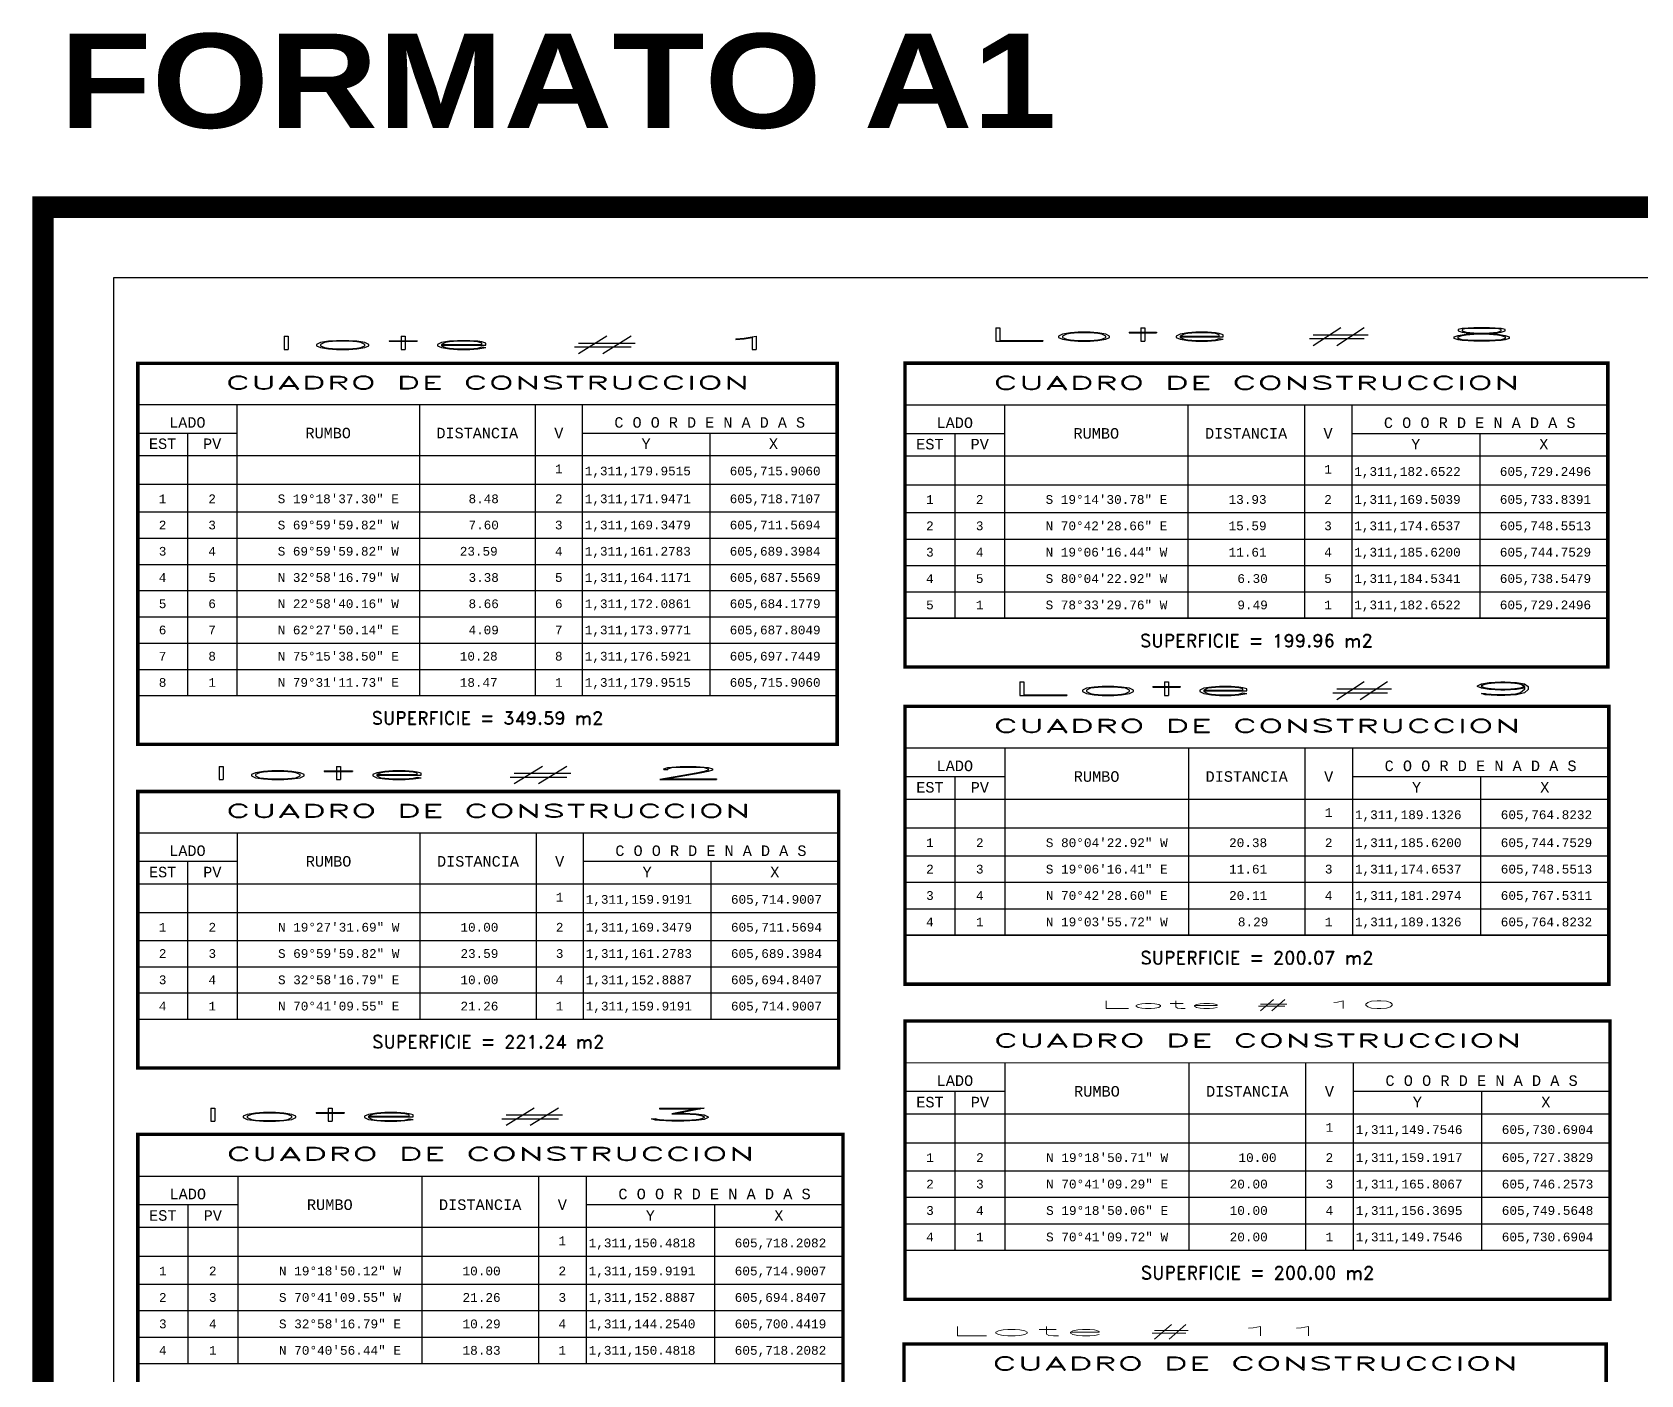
# Model space of a CAD drawing. Header units: millimetres. Extents: x 604785 to 1211550, y 1310998 to 2622648.
# Drawn here: x 605229.7 to 605400.3, y 1311179.9 to 1311322.2 of the extents above; entities that cross this region are included whole.
import ezdxf
from ezdxf.enums import TextEntityAlignment as Align

# ---------------------------------------------------------------- set-up
doc = ezdxf.new("R2010")
doc.units = ezdxf.units.MM
for name, color, linetype in [('CAJETIN', 5, 'Continuous'), ('CVL_CUADCON', 1, 'Continuous'), ('CVL_CUADCON_LIN', 8, 'Continuous'), ('CVL_CUADCON_TIT', 1, 'Continuous'), ('CVL_CUADCON_TX', 2, 'Continuous')]:
    doc.layers.add(name, color=color, linetype=linetype)
doc.styles.add('HUECA1', font='HUECA1.shx')
doc.styles.add('MONOTXT4', font='MONOTXT4.shx')
doc.styles.add('TEXTO CAJETIN', font='', dxfattribs={"height": 1.2})
doc.styles.get('TEXTO CAJETIN').set_extended_font_data('Arial Black')

msp = doc.modelspace()

# ---------------------------------------------------------------- linework, layer by layer
at = {"const_width": 2.28}
msp.add_lwpolyline([(605230.838, 1311006.678), (605651.338, 1311006.678), (605651.338, 1311303.678), (605230.838, 1311303.678)], close=True, dxfattribs=at)
at = {"layer": 'CAJETIN'}
msp.add_lwpolyline([(605238.338, 1311014.178), (605643.838, 1311014.178), (605643.838, 1311296.178), (605238.338, 1311296.178)], close=True, dxfattribs=at)
at = {"layer": 'CVL_CUADCON', "color": 7, "linetype": 'Continuous', "flags": 128}
for points, const_width in [([(605240.902, 1311287.135), (605315.05, 1311287.135), (605315.05, 1311246.741), (605240.902, 1311246.741)], 0.371), ([(605322.245, 1311287.135), (605396.757, 1311287.135), (605396.757, 1311254.928), (605322.245, 1311254.928)], 0.373), ([(605322.245, 1311250.767), (605396.873, 1311250.767), (605396.873, 1311221.31), (605322.245, 1311221.31)], 0.373), ([(605240.902, 1311241.742), (605315.202, 1311241.742), (605315.202, 1311212.414), (605240.902, 1311212.414)], 0.372), ([(605322.245, 1311217.406), (605396.999, 1311217.406), (605396.999, 1311187.899), (605322.245, 1311187.899)], 0.374), ([(605240.902, 1311205.389), (605315.672, 1311205.389), (605315.672, 1311175.876), (605240.902, 1311175.876)], 0.374), ([(605322.14, 1311183.16), (605396.581, 1311183.16), (605396.581, 1311153.777), (605322.14, 1311153.777)], 0.372)]:
    msp.add_lwpolyline(points, close=True, dxfattribs=dict(at, const_width=const_width))
for points, const_width in [([(605240.902, 1311282.732), (605315.05, 1311282.732)], 0.139), ([(605322.245, 1311282.71), (605396.757, 1311282.71)], 0.14), ([(605240.902, 1311277.337), (605315.05, 1311277.337)], 0.139), ([(605322.245, 1311277.289), (605396.757, 1311277.289)], 0.14), ([(605322.245, 1311260.115), (605396.757, 1311260.115)], 0.14), ([(605240.902, 1311251.902), (605315.05, 1311251.902)], 0.139), ([(605322.245, 1311246.336), (605396.873, 1311246.336)], 0.14), ([(605322.245, 1311240.907), (605396.873, 1311240.907)], 0.14), ([(605240.902, 1311237.33), (605315.202, 1311237.33)], 0.139), ([(605240.902, 1311231.924), (605315.202, 1311231.924)], 0.139), ([(605322.245, 1311226.505), (605396.873, 1311226.505)], 0.14), ([(605240.902, 1311217.586), (605315.202, 1311217.586)], 0.139), ([(605322.245, 1311212.966), (605396.999, 1311212.966)], 0.14), ([(605322.245, 1311207.528), (605396.999, 1311207.528)], 0.14), ([(605240.902, 1311200.949), (605315.672, 1311200.949)], 0.14), ([(605240.902, 1311195.51), (605315.672, 1311195.51)], 0.14), ([(605322.245, 1311193.102), (605396.999, 1311193.102)], 0.14), ([(605240.902, 1311181.081), (605315.672, 1311181.081)], 0.14)]:
    msp.add_lwpolyline(points, dxfattribs=dict(at, const_width=const_width))
at = {"layer": 'CVL_CUADCON_LIN', "color": 7, "linetype": 'Continuous', "ltscale": 0.5}
for p, q in [((605251.406, 1311282.732), (605251.406, 1311251.902)), ((605270.757, 1311282.732), (605270.757, 1311251.902)), ((605283.035, 1311282.732), (605283.035, 1311251.902)), ((605288.029, 1311282.732), (605288.029, 1311251.902)), ((605332.801, 1311282.71), (605332.801, 1311260.115)), ((605352.246, 1311282.71), (605352.246, 1311260.115)), ((605364.585, 1311282.71), (605364.585, 1311260.115)), ((605369.603, 1311282.71), (605369.603, 1311260.115)), ((605240.902, 1311279.739), (605251.406, 1311279.739)), ((605246.15, 1311279.739), (605246.15, 1311251.902)), ((605288.029, 1311279.739), (605315.05, 1311279.739)), ((605301.539, 1311279.739), (605301.539, 1311251.902)), ((605322.245, 1311279.703), (605332.801, 1311279.703)), ((605327.519, 1311279.703), (605327.519, 1311260.115)), ((605369.603, 1311279.703), (605396.757, 1311279.703)), ((605383.18, 1311279.703), (605383.18, 1311260.115)), ((605240.902, 1311274.319), (605315.05, 1311274.319)), ((605322.245, 1311274.257), (605396.757, 1311274.257)), ((605240.902, 1311271.373), (605315.05, 1311271.373)), ((605322.245, 1311271.296), (605396.757, 1311271.296)), ((605240.902, 1311268.591), (605315.05, 1311268.591)), ((605322.245, 1311268.501), (605396.757, 1311268.501)), ((605240.902, 1311265.81), (605315.05, 1311265.81)), ((605322.245, 1311265.705), (605396.757, 1311265.705)), ((605240.902, 1311263.028), (605315.05, 1311263.028)), ((605322.245, 1311262.91), (605396.757, 1311262.91)), ((605240.902, 1311260.247), (605315.05, 1311260.247)), ((605322.245, 1311260.115), (605396.757, 1311260.115)), ((605240.902, 1311257.465), (605315.05, 1311257.465)), ((605240.902, 1311254.684), (605315.05, 1311254.684)), ((605240.902, 1311251.902), (605315.05, 1311251.902)), ((605332.817, 1311246.336), (605332.817, 1311226.505)), ((605352.293, 1311246.336), (605352.293, 1311226.505)), ((605364.651, 1311246.336), (605364.651, 1311226.505)), ((605369.677, 1311246.336), (605369.677, 1311226.505)), ((605322.245, 1311243.323), (605332.817, 1311243.323)), ((605327.527, 1311243.323), (605327.527, 1311226.505)), ((605369.677, 1311243.323), (605396.873, 1311243.323)), ((605383.275, 1311243.323), (605383.275, 1311226.505)), ((605251.427, 1311237.33), (605251.427, 1311217.586)), ((605270.818, 1311237.33), (605270.818, 1311217.586)), ((605283.122, 1311237.33), (605283.122, 1311217.586)), ((605288.126, 1311237.33), (605288.126, 1311217.586)), ((605322.245, 1311237.869), (605396.873, 1311237.869)), ((605240.902, 1311234.331), (605251.427, 1311234.331)), ((605246.16, 1311234.331), (605246.16, 1311217.586)), ((605288.126, 1311234.331), (605315.202, 1311234.331)), ((605301.664, 1311234.331), (605301.664, 1311217.586)), ((605322.245, 1311234.904), (605396.873, 1311234.904)), ((605322.245, 1311232.104), (605396.873, 1311232.104)), ((605240.902, 1311228.9), (605315.202, 1311228.9)), ((605322.245, 1311229.305), (605396.873, 1311229.305)), ((605240.902, 1311225.948), (605315.202, 1311225.948)), ((605322.245, 1311226.505), (605396.873, 1311226.505)), ((605240.902, 1311223.16), (605315.202, 1311223.16)), ((605240.902, 1311220.373), (605315.202, 1311220.373)), ((605240.902, 1311217.586), (605315.202, 1311217.586)), ((605332.835, 1311212.966), (605332.835, 1311193.102)), ((605352.344, 1311212.966), (605352.344, 1311193.102)), ((605364.723, 1311212.966), (605364.723, 1311193.102)), ((605369.757, 1311212.966), (605369.757, 1311193.102)), ((605322.245, 1311209.949), (605332.835, 1311209.949)), ((605327.536, 1311209.949), (605327.536, 1311193.102)), ((605369.757, 1311209.949), (605396.999, 1311209.949)), ((605383.378, 1311209.949), (605383.378, 1311193.102)), ((605322.245, 1311204.486), (605396.999, 1311204.486)), ((605322.245, 1311201.515), (605396.999, 1311201.515)), ((605251.494, 1311200.949), (605251.494, 1311181.081)), ((605271.007, 1311200.949), (605271.007, 1311181.081)), ((605283.388, 1311200.949), (605283.388, 1311181.081)), ((605288.424, 1311200.949), (605288.424, 1311181.081)), ((605240.902, 1311197.931), (605251.494, 1311197.931)), ((605246.194, 1311197.931), (605246.194, 1311181.081)), ((605288.424, 1311197.931), (605315.672, 1311197.931)), ((605302.048, 1311197.931), (605302.048, 1311181.081)), ((605322.245, 1311198.711), (605396.999, 1311198.711)), ((605322.245, 1311195.907), (605396.999, 1311195.907)), ((605322.245, 1311193.102), (605396.999, 1311193.102)), ((605240.902, 1311192.467), (605315.672, 1311192.467)), ((605240.902, 1311189.495), (605315.672, 1311189.495)), ((605240.902, 1311186.691), (605315.672, 1311186.691)), ((605240.902, 1311183.886), (605315.672, 1311183.886)), ((605240.902, 1311181.081), (605315.672, 1311181.081))]:
    msp.add_line(p, q, dxfattribs=at)

# ---------------------------------------------------------------- texts
at = {"style": 'TEXTO CAJETIN'}
msp.add_text('FORMATO A1', height=10, dxfattribs=at).set_placement((605232.602, 1311312.087))
at = {"layer": 'CVL_CUADCON_TIT', "color": 7, "ltscale": 0.5, "style": 'HUECA1'}
for s, height, width, p, p2 in [('lote # 1', 1.3907, 7.14762, (605254.701, 1311288.6), (605310.306, 1311288.6)), ('Lote # 8', 1.4334, 5.975758, (605330.23, 1311289.472), (605387.542, 1311289.472)), ('CUADRO DE CONSTRUCCION', 1.39075, 1.758658, (605250.173, 1311284.381), (605305.778, 1311284.381)), ('CUADRO DE CONSTRUCCION', 1.39756, 1.758658, (605331.562, 1311284.368), (605387.44, 1311284.368)), ('Lote # 9', 1.4311, 6.041526, (605332.775, 1311251.923), (605389.992, 1311251.923)), ('CUADRO DE CONSTRUCCION', 1.39974, 1.758658, (605331.577, 1311247.996), (605387.541, 1311247.996)), ('lote # 2', 1.3936, 6.600662, (605247.811, 1311242.999), (605303.531, 1311242.999)), ('CUADRO DE CONSTRUCCION', 1.39361, 1.758658, (605250.192, 1311238.982), (605305.912, 1311238.982)), ('Lote # 10', 0.794, 5.382498, (605342.757, 1311218.735), (605374.502, 1311218.735)), ('CUADRO DE CONSTRUCCION', 1.40211, 1.758658, (605331.593, 1311214.629), (605387.652, 1311214.629)), ('lote # 3', 1.3936, 6.628599, (605246.937, 1311206.772), (605302.657, 1311206.772)), ('CUADRO DE CONSTRUCCION', 1.40241, 1.758658, (605250.251, 1311202.613), (605306.322, 1311202.613)), ('Lote # 11', 1.0136, 5.868917, (605326.79, 1311184.015), (605367.315, 1311184.015))]:
    msp.add_text(s, height=height, dxfattribs=dict(at, width=width)).set_placement(p, p2, align=Align.FIT)
at = {"layer": 'CVL_CUADCON_TIT', "color": 7, "ltscale": 0.5, "style": 'MONOTXT4'}
for s, height, p in [('LADO', 1.1126, (605246.15, 1311280.303)), ('C O O R D E N A D A S', 1.1126, (605301.538, 1311280.303)), ('LADO', 1.1181, (605327.519, 1311280.27)), ('C O O R D E N A D A S', 1.11805, (605383.179, 1311280.27)), ('EST', 1.1126, (605243.526, 1311278.045)), ('PV', 1.1126, (605248.783, 1311278.045)), ('Y', 1.113, (605294.789, 1311278.045)), ('X', 1.113, (605308.297, 1311278.045)), ('EST', 1.1181, (605324.882, 1311278)), ('PV', 1.1181, (605330.165, 1311278)), ('Y', 1.118, (605376.396, 1311278)), ('X', 1.118, (605389.971, 1311278)), ('LADO', 1.1198, (605327.527, 1311243.892)), ('C O O R D E N A D A S', 1.11979, (605383.274, 1311243.892)), ('EST', 1.1198, (605324.886, 1311241.619)), ('PV', 1.1198, (605330.177, 1311241.619)), ('Y', 1.12, (605376.481, 1311241.619)), ('X', 1.12, (605390.077, 1311241.619)), ('LADO', 1.1149, (605246.16, 1311234.896)), ('C O O R D E N A D A S', 1.11488, (605301.663, 1311234.896)), ('EST', 1.1149, (605243.531, 1311232.633)), ('PV', 1.1149, (605248.799, 1311232.633)), ('Y', 1.115, (605294.899, 1311232.633)), ('X', 1.115, (605308.436, 1311232.633)), ('LADO', 1.1217, (605327.536, 1311210.518)), ('C O O R D E N A D A S', 1.12169, (605383.377, 1311210.518)), ('EST', 1.1217, (605324.891, 1311208.241)), ('PV', 1.1217, (605330.191, 1311208.241)), ('Y', 1.122, (605376.572, 1311208.241)), ('X', 1.122, (605390.191, 1311208.241)), ('LADO', 1.1219, (605246.194, 1311198.501)), ('C O O R D E N A D A S', 1.12193, (605302.047, 1311198.501)), ('EST', 1.1219, (605243.548, 1311196.223)), ('PV', 1.1219, (605248.849, 1311196.223)), ('Y', 1.122, (605295.24, 1311196.223)), ('X', 1.122, (605308.863, 1311196.223))]:
    msp.add_text(s, height=height, dxfattribs=at).set_placement(p, align=Align.CENTER)
at = {"layer": 'CVL_CUADCON_TIT', "color": 7, "ltscale": 0.5}
for s, height, style, p in [('RUMBO', 1.1126, 'MONOTXT4', (605261.086, 1311279.736)), ('DISTANCIA', 1.1126, 'MONOTXT4', (605276.894, 1311279.736)), ('V', 1.113, 'MONOTXT4', (605285.536, 1311279.736)), ('RUMBO', 1.1181, 'MONOTXT4', (605342.529, 1311279.7)), ('DISTANCIA', 1.1181, 'MONOTXT4', (605358.414, 1311279.7)), ('V', 1.118, 'MONOTXT4', (605367.098, 1311279.7)), ('SUPERFICIE = 199.96 m2', 1.39756, 'HUECA1', (605359.501, 1311257.723)), ('SUPERFICIE = 349.59 m2', 1.39075, 'HUECA1', (605277.976, 1311249.522)), ('RUMBO', 1.1198, 'MONOTXT4', (605342.56, 1311243.321)), ('DISTANCIA', 1.1198, 'MONOTXT4', (605358.471, 1311243.321)), ('V', 1.12, 'MONOTXT4', (605367.168, 1311243.321)), ('RUMBO', 1.1149, 'MONOTXT4', (605261.128, 1311234.328)), ('DISTANCIA', 1.1149, 'MONOTXT4', (605276.968, 1311234.328)), ('V', 1.115, 'MONOTXT4', (605285.627, 1311234.328)), ('SUPERFICIE = 200.07 m2', 1.39974, 'HUECA1', (605359.559, 1311224.11)), ('SUPERFICIE = 221.24 m2', 1.39361, 'HUECA1', (605278.052, 1311215.201)), ('RUMBO', 1.1217, 'MONOTXT4', (605342.595, 1311209.946)), ('DISTANCIA', 1.1217, 'MONOTXT4', (605358.532, 1311209.946)), ('V', 1.122, 'MONOTXT4', (605367.244, 1311209.946)), ('RUMBO', 1.1219, 'MONOTXT4', (605261.255, 1311197.929)), ('DISTANCIA', 1.1219, 'MONOTXT4', (605277.196, 1311197.929)), ('V', 1.122, 'MONOTXT4', (605285.91, 1311197.929)), ('SUPERFICIE = 200.00 m2', 1.40211, 'HUECA1', (605359.622, 1311190.703))]:
    msp.add_text(s, height=height, dxfattribs=dict(at, style=style)).set_placement(p, align=Align.MIDDLE)
at = {"layer": 'CVL_CUADCON_TIT', "color": 7, "lineweight": 30, "ltscale": 0.5, "style": 'HUECA1', "width": 1.758658}
msp.add_text('CUADRO DE CONSTRUCCION', height=1.39623, dxfattribs=at).set_placement((605331.448, 1311180.396), (605387.272, 1311180.396), align=Align.FIT)
at = {"layer": 'CVL_CUADCON_TX', "color": 7, "ltscale": 0.5, "style": 'MONOTXT4'}
for s, height, p in [('1', 0.927, (605285.532, 1311275.478)), ('1', 0.932, (605367.094, 1311275.421)), ('1', 0.927, (605243.526, 1311272.3)), ('2', 0.927, (605248.778, 1311272.3)), ('2', 0.927, (605285.532, 1311272.3)), ('1', 0.932, (605324.882, 1311272.227)), ('2', 0.932, (605330.16, 1311272.227)), ('2', 0.932, (605367.094, 1311272.227)), ('2', 0.927, (605243.526, 1311269.519)), ('3', 0.927, (605248.778, 1311269.519)), ('3', 0.927, (605285.532, 1311269.519)), ('2', 0.932, (605324.882, 1311269.432)), ('3', 0.932, (605330.16, 1311269.432)), ('3', 0.932, (605367.094, 1311269.432)), ('3', 0.927, (605243.526, 1311266.737)), ('4', 0.927, (605248.778, 1311266.737)), ('4', 0.927, (605285.532, 1311266.737)), ('3', 0.932, (605324.882, 1311266.637)), ('4', 0.932, (605330.16, 1311266.637)), ('4', 0.932, (605367.094, 1311266.637)), ('4', 0.927, (605243.526, 1311263.956)), ('5', 0.927, (605248.778, 1311263.956)), ('5', 0.927, (605285.532, 1311263.956)), ('4', 0.932, (605324.882, 1311263.842)), ('5', 0.932, (605330.16, 1311263.842)), ('5', 0.932, (605367.094, 1311263.842)), ('5', 0.927, (605243.526, 1311261.174)), ('6', 0.927, (605248.778, 1311261.174)), ('6', 0.927, (605285.532, 1311261.174)), ('5', 0.932, (605324.882, 1311261.047)), ('1', 0.932, (605330.16, 1311261.047)), ('1', 0.932, (605367.094, 1311261.047)), ('6', 0.927, (605243.526, 1311258.393)), ('7', 0.927, (605248.778, 1311258.393)), ('7', 0.927, (605285.532, 1311258.393)), ('7', 0.927, (605243.526, 1311255.611)), ('8', 0.927, (605248.778, 1311255.611)), ('8', 0.927, (605285.532, 1311255.611)), ('8', 0.927, (605243.526, 1311252.83)), ('1', 0.927, (605248.778, 1311252.83)), ('1', 0.927, (605285.532, 1311252.83)), ('1', 0.933, (605367.164, 1311239.036)), ('1', 0.933, (605324.886, 1311235.837)), ('2', 0.933, (605330.172, 1311235.837)), ('2', 0.933, (605367.164, 1311235.837)), ('2', 0.933, (605324.886, 1311233.037)), ('3', 0.933, (605330.172, 1311233.037)), ('3', 0.933, (605367.164, 1311233.037)), ('1', 0.929, (605285.624, 1311230.061)), ('3', 0.933, (605324.886, 1311230.238)), ('4', 0.933, (605330.172, 1311230.238)), ('4', 0.933, (605367.164, 1311230.238)), ('1', 0.929, (605243.531, 1311226.877)), ('2', 0.929, (605248.794, 1311226.877)), ('2', 0.929, (605285.624, 1311226.877)), ('4', 0.933, (605324.886, 1311227.438)), ('1', 0.933, (605330.172, 1311227.438)), ('1', 0.933, (605367.164, 1311227.438)), ('2', 0.929, (605243.531, 1311224.089)), ('3', 0.929, (605248.794, 1311224.089)), ('3', 0.929, (605285.624, 1311224.089)), ('3', 0.929, (605243.531, 1311221.302)), ('4', 0.929, (605248.794, 1311221.302)), ('4', 0.929, (605285.624, 1311221.302)), ('4', 0.929, (605243.531, 1311218.515)), ('1', 0.929, (605248.794, 1311218.515)), ('1', 0.929, (605285.624, 1311218.515)), ('1', 0.935, (605367.24, 1311205.654)), ('1', 0.935, (605324.891, 1311202.45)), ('2', 0.935, (605330.185, 1311202.45)), ('2', 0.935, (605367.24, 1311202.45)), ('2', 0.935, (605324.891, 1311199.645)), ('3', 0.935, (605330.185, 1311199.645)), ('3', 0.935, (605367.24, 1311199.645)), ('3', 0.935, (605324.891, 1311196.841)), ('4', 0.935, (605330.185, 1311196.841)), ('4', 0.935, (605367.24, 1311196.841)), ('1', 0.935, (605285.906, 1311193.635)), ('4', 0.935, (605324.891, 1311194.037)), ('1', 0.935, (605330.185, 1311194.037)), ('1', 0.935, (605367.24, 1311194.037)), ('1', 0.935, (605243.548, 1311190.43)), ('2', 0.935, (605248.844, 1311190.43)), ('2', 0.935, (605285.906, 1311190.43)), ('2', 0.935, (605243.548, 1311187.625)), ('3', 0.935, (605248.844, 1311187.625)), ('3', 0.935, (605285.906, 1311187.625)), ('3', 0.935, (605243.548, 1311184.821)), ('4', 0.935, (605248.844, 1311184.821)), ('4', 0.935, (605285.906, 1311184.821)), ('4', 0.935, (605243.548, 1311182.016)), ('1', 0.935, (605248.844, 1311182.016)), ('1', 0.935, (605285.906, 1311182.016))]:
    msp.add_text(s, height=height, dxfattribs=at).set_placement(p, align=Align.CENTER)
for s, height, p in [('1,311,179.9515', 0.92717, (605288.299, 1311275.247)), ('605,715.9060', 0.92717, (605303.662, 1311275.247)), ('1,311,182.6522', 0.93171, (605369.874, 1311275.188)), ('605,729.2496', 0.93171, (605385.313, 1311275.188)), ('S 19%%d18\'37.30" E', 0.92717, (605255.736, 1311272.3)), ('8.48', 0.9272, (605275.967, 1311272.3)), ('1,311,171.9471', 0.92717, (605288.299, 1311272.3)), ('605,718.7107', 0.92717, (605303.662, 1311272.3)), ('S 19%%d14\'30.78" E', 0.93171, (605337.153, 1311272.227)), ('13.93', 0.9317, (605356.551, 1311272.227)), ('1,311,169.5039', 0.93171, (605369.874, 1311272.227)), ('605,733.8391', 0.93171, (605385.313, 1311272.227)), ('S 69%%d59\'59.82" W', 0.92717, (605255.736, 1311269.519)), ('7.60', 0.9272, (605275.967, 1311269.519)), ('1,311,169.3479', 0.92717, (605288.299, 1311269.519)), ('605,711.5694', 0.92717, (605303.662, 1311269.519)), ('N 70%%d42\'28.66" E', 0.93171, (605337.153, 1311269.432)), ('15.59', 0.9317, (605356.551, 1311269.432)), ('1,311,174.6537', 0.93171, (605369.874, 1311269.432)), ('605,748.5513', 0.93171, (605385.313, 1311269.432)), ('S 69%%d59\'59.82" W', 0.92717, (605255.736, 1311266.737)), ('23.59', 0.9272, (605275.04, 1311266.737)), ('1,311,161.2783', 0.92717, (605288.299, 1311266.737)), ('605,689.3984', 0.92717, (605303.662, 1311266.737)), ('N 19%%d06\'16.44" W', 0.93171, (605337.153, 1311266.637)), ('11.61', 0.9317, (605356.551, 1311266.637)), ('1,311,185.6200', 0.93171, (605369.874, 1311266.637)), ('605,744.7529', 0.93171, (605385.313, 1311266.637)), ('N 32%%d58\'16.79" W', 0.92717, (605255.736, 1311263.956)), ('3.38', 0.9272, (605275.967, 1311263.956)), ('1,311,164.1171', 0.92717, (605288.299, 1311263.956)), ('605,687.5569', 0.92717, (605303.662, 1311263.956)), ('S 80%%d04\'22.92" W', 0.93171, (605337.153, 1311263.842)), ('6.30', 0.9317, (605357.482, 1311263.842)), ('1,311,184.5341', 0.93171, (605369.874, 1311263.842)), ('605,738.5479', 0.93171, (605385.313, 1311263.842)), ('N 22%%d58\'40.16" W', 0.92717, (605255.736, 1311261.174)), ('8.66', 0.9272, (605275.967, 1311261.174)), ('1,311,172.0861', 0.92717, (605288.299, 1311261.174)), ('605,684.1779', 0.92717, (605303.662, 1311261.174)), ('S 78%%d33\'29.76" W', 0.93171, (605337.153, 1311261.047)), ('9.49', 0.9317, (605357.482, 1311261.047)), ('1,311,182.6522', 0.93171, (605369.874, 1311261.047)), ('605,729.2496', 0.93171, (605385.313, 1311261.047)), ('N 62%%d27\'50.14" E', 0.92717, (605255.736, 1311258.393)), ('4.09', 0.9272, (605275.967, 1311258.393)), ('1,311,173.9771', 0.92717, (605288.299, 1311258.393)), ('605,687.8049', 0.92717, (605303.662, 1311258.393)), ('N 75%%d15\'38.50" E', 0.92717, (605255.736, 1311255.611)), ('10.28', 0.9272, (605275.04, 1311255.611)), ('1,311,176.5921', 0.92717, (605288.299, 1311255.611)), ('605,697.7449', 0.92717, (605303.662, 1311255.611)), ('N 79%%d31\'11.73" E', 0.92717, (605255.736, 1311252.83)), ('18.47', 0.9272, (605275.04, 1311252.83)), ('1,311,179.9515', 0.92717, (605288.299, 1311252.83)), ('605,715.9060', 0.92717, (605303.662, 1311252.83)), ('1,311,189.1326', 0.93316, (605369.948, 1311238.802)), ('605,764.8232', 0.93316, (605385.411, 1311238.802)), ('S 80%%d04\'22.92" W', 0.93316, (605337.176, 1311235.837)), ('20.38', 0.9332, (605356.604, 1311235.837)), ('1,311,185.6200', 0.93316, (605369.948, 1311235.837)), ('605,744.7529', 0.93316, (605385.411, 1311235.837)), ('S 19%%d06\'16.41" E', 0.93316, (605337.176, 1311233.037)), ('11.61', 0.9332, (605356.604, 1311233.037)), ('1,311,174.6537', 0.93316, (605369.948, 1311233.037)), ('605,748.5513', 0.93316, (605385.411, 1311233.037)), ('1,311,159.9191', 0.92907, (605288.396, 1311229.829)), ('605,714.9007', 0.92907, (605303.791, 1311229.829)), ('N 70%%d42\'28.60" E', 0.93316, (605337.176, 1311230.238)), ('20.11', 0.9332, (605356.604, 1311230.238)), ('1,311,181.2974', 0.93316, (605369.948, 1311230.238)), ('605,767.5311', 0.93316, (605385.411, 1311230.238)), ('N 19%%d27\'31.69" W', 0.92907, (605255.767, 1311226.877)), ('10.00', 0.9291, (605275.11, 1311226.877)), ('1,311,169.3479', 0.92907, (605288.396, 1311226.877)), ('605,711.5694', 0.92907, (605303.791, 1311226.877)), ('N 19%%d03\'55.72" W', 0.93316, (605337.176, 1311227.438)), ('8.29', 0.9332, (605357.537, 1311227.438)), ('1,311,189.1326', 0.93316, (605369.948, 1311227.438)), ('605,764.8232', 0.93316, (605385.411, 1311227.438)), ('S 69%%d59\'59.82" W', 0.92907, (605255.767, 1311224.089)), ('23.59', 0.9291, (605275.11, 1311224.089)), ('1,311,161.2783', 0.92907, (605288.396, 1311224.089)), ('605,689.3984', 0.92907, (605303.791, 1311224.089)), ('S 32%%d58\'16.79" E', 0.92907, (605255.767, 1311221.302)), ('10.00', 0.9291, (605275.11, 1311221.302)), ('1,311,152.8887', 0.92907, (605288.396, 1311221.302)), ('605,694.8407', 0.92907, (605303.791, 1311221.302)), ('N 70%%d41\'09.55" E', 0.92907, (605255.767, 1311218.515)), ('21.26', 0.9291, (605275.11, 1311218.515)), ('1,311,159.9191', 0.92907, (605288.396, 1311218.515)), ('605,714.9007', 0.92907, (605303.791, 1311218.515)), ('1,311,149.7546', 0.93474, (605370.029, 1311205.42)), ('605,730.6904', 0.93474, (605385.518, 1311205.42)), ('N 19%%d18\'50.71" W', 0.93474, (605337.201, 1311202.45)), ('10.00', 0.9347, (605357.597, 1311202.45)), ('1,311,159.1917', 0.93474, (605370.029, 1311202.45)), ('605,727.3829', 0.93474, (605385.518, 1311202.45)), ('N 70%%d41\'09.29" E', 0.93474, (605337.201, 1311199.645)), ('20.00', 0.9347, (605356.662, 1311199.645)), ('1,311,165.8067', 0.93474, (605370.029, 1311199.645)), ('605,746.2573', 0.93474, (605385.518, 1311199.645)), ('S 19%%d18\'50.06" E', 0.93474, (605337.201, 1311196.841)), ('10.00', 0.9347, (605356.662, 1311196.841)), ('1,311,156.3695', 0.93474, (605370.029, 1311196.841)), ('605,749.5648', 0.93474, (605385.518, 1311196.841)), ('S 70%%d41\'09.72" W', 0.93474, (605337.201, 1311194.037)), ('20.00', 0.9347, (605356.662, 1311194.037)), ('1,311,149.7546', 0.93474, (605370.029, 1311194.037)), ('605,730.6904', 0.93474, (605385.518, 1311194.037)), ('1,311,150.4818', 0.93494, (605288.696, 1311193.402)), ('605,718.2082', 0.93494, (605304.188, 1311193.402)), ('N 19%%d18\'50.12" W', 0.93494, (605255.861, 1311190.43)), ('10.00', 0.9349, (605275.326, 1311190.43)), ('1,311,159.9191', 0.93494, (605288.696, 1311190.43)), ('605,714.9007', 0.93494, (605304.188, 1311190.43)), ('S 70%%d41\'09.55" W', 0.93494, (605255.861, 1311187.625)), ('21.26', 0.9349, (605275.326, 1311187.625)), ('1,311,152.8887', 0.93494, (605288.696, 1311187.625)), ('605,694.8407', 0.93494, (605304.188, 1311187.625)), ('S 32%%d58\'16.79" E', 0.93494, (605255.861, 1311184.821)), ('10.29', 0.9349, (605275.326, 1311184.821)), ('1,311,144.2540', 0.93494, (605288.696, 1311184.821)), ('605,700.4419', 0.93494, (605304.188, 1311184.821)), ('N 70%%d40\'56.44" E', 0.93494, (605255.861, 1311182.016)), ('18.83', 0.9349, (605275.326, 1311182.016)), ('1,311,150.4818', 0.93494, (605288.696, 1311182.016)), ('605,718.2082', 0.93494, (605304.188, 1311182.016))]:
    msp.add_text(s, height=height, dxfattribs=at).set_placement(p)

doc.saveas('drawing.dxf')
